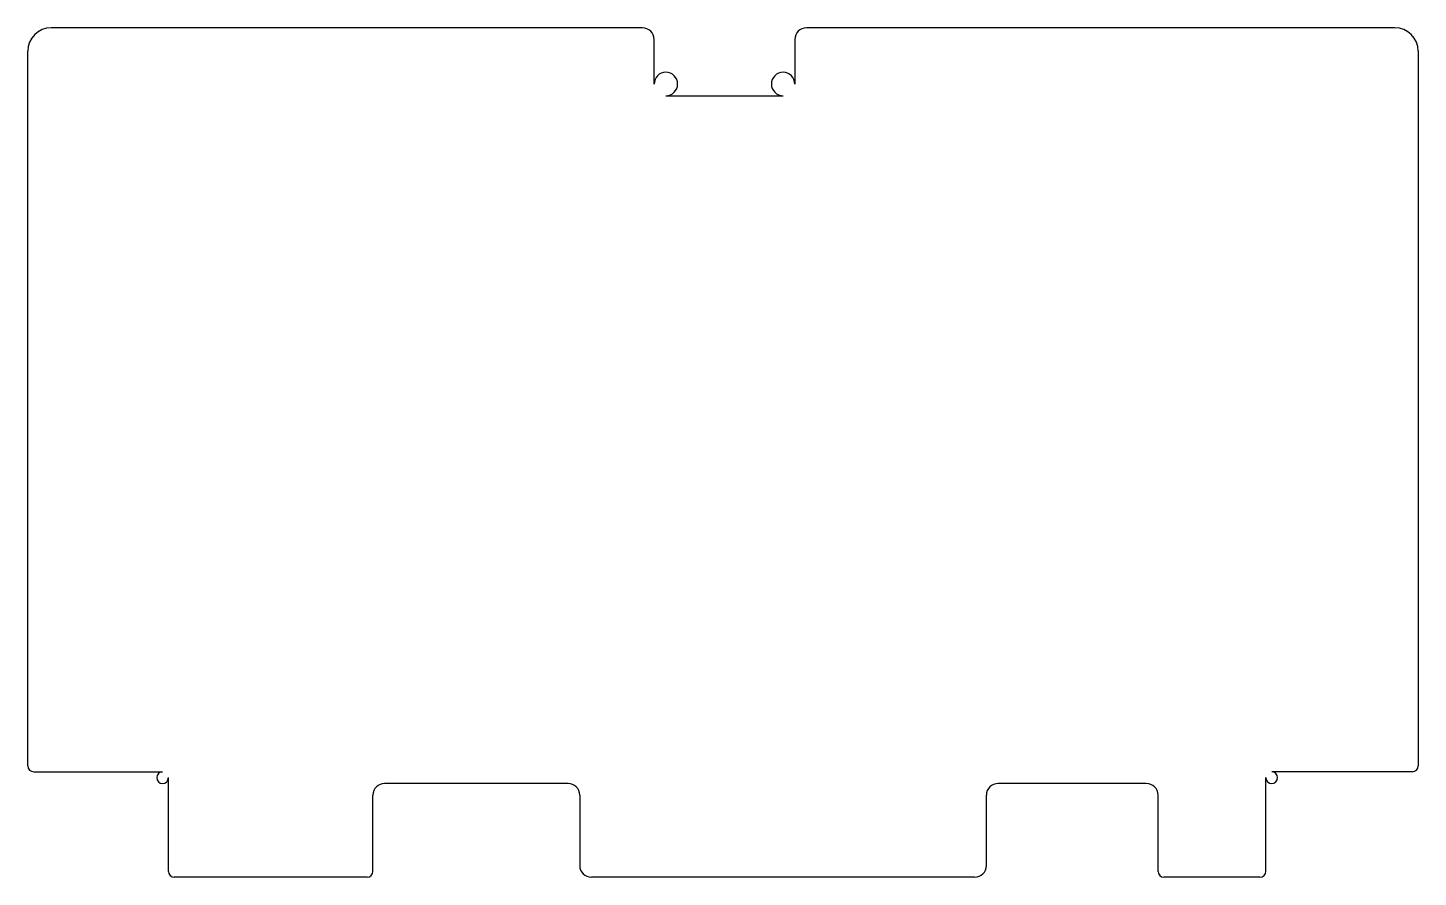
# Model space of a CAD drawing. Header units: millimetres. Extents: x -65 to 54, y -6 to 67.
import ezdxf

# ---------------------------------------------------------------- set-up
doc = ezdxf.new("R2010")
doc.units = ezdxf.units.MM

msp = doc.modelspace()

# ---------------------------------------------------------------- linework, layer by layer
for p, q in [((-12.325, 66.55), (-62.775, 66.55)), ((51.875, 66.55), (1.675, 66.55)), ((-11.325, 61.75), (-11.325, 65.55)), ((0.675, 65.55), (0.675, 61.75)), ((-64.775, 3.55), (-64.775, 64.55)), ((53.875, 64.55), (53.875, 3.55)), ((-10.325, 60.75), (-0.325, 60.75)), ((-64.275, 3.05), (-53.275, 3.05)), ((-52.775, -5.45), (-52.775, 2.55)), ((40.875, -5.45), (40.875, 2.55)), ((53.375, 3.05), (41.375, 3.05)), ((-18.675, 2.05), (-34.325, 2.05)), ((30.675, 2.05), (18.025, 2.05)), ((-35.325, -5.45), (-35.325, 1.05)), ((-17.675, 1.05), (-17.675, -4.95)), ((17.025, -4.95), (17.025, 1.05)), ((31.675, -5.45), (31.675, 1.05)), ((-35.825, -5.95), (-52.275, -5.95)), ((16.025, -5.95), (-16.675, -5.95)), ((40.375, -5.95), (32.175, -5.95))]:
    msp.add_line(p, q)
for centre, radius, start, end in [((-62.775, 64.55), 2, 90, 180), ((-12.325, 65.55), 1, 0, 90), ((1.675, 65.55), 1, 90, -180), ((51.875, 64.55), 2, 0, 90), ((-10.325, 61.75), 1, -90, 180), ((-0.325, 61.75), 1, 0, -90), ((-64.275, 3.55), 0.5, 180, -90), ((-53.275, 2.55), 0.5, 90, 0), ((41.375, 2.55), 0.5, -180, 90), ((53.375, 3.55), 0.5, -90, 0), ((-34.325, 1.05), 1, 90, -180), ((-18.675, 1.05), 1, 0, 90), ((18.025, 1.05), 1, 90, -180), ((30.675, 1.05), 1, 0, 90), ((-52.275, -5.45), 0.5, 180, -90), ((-35.825, -5.45), 0.5, -90, 0), ((-16.675, -4.95), 1, 180, -90), ((16.025, -4.95), 1, -90, 0), ((32.175, -5.45), 0.5, 180, -90), ((40.375, -5.45), 0.5, -90, 0)]:
    msp.add_arc(centre, radius, start, end)

doc.saveas('drawing.dxf')
